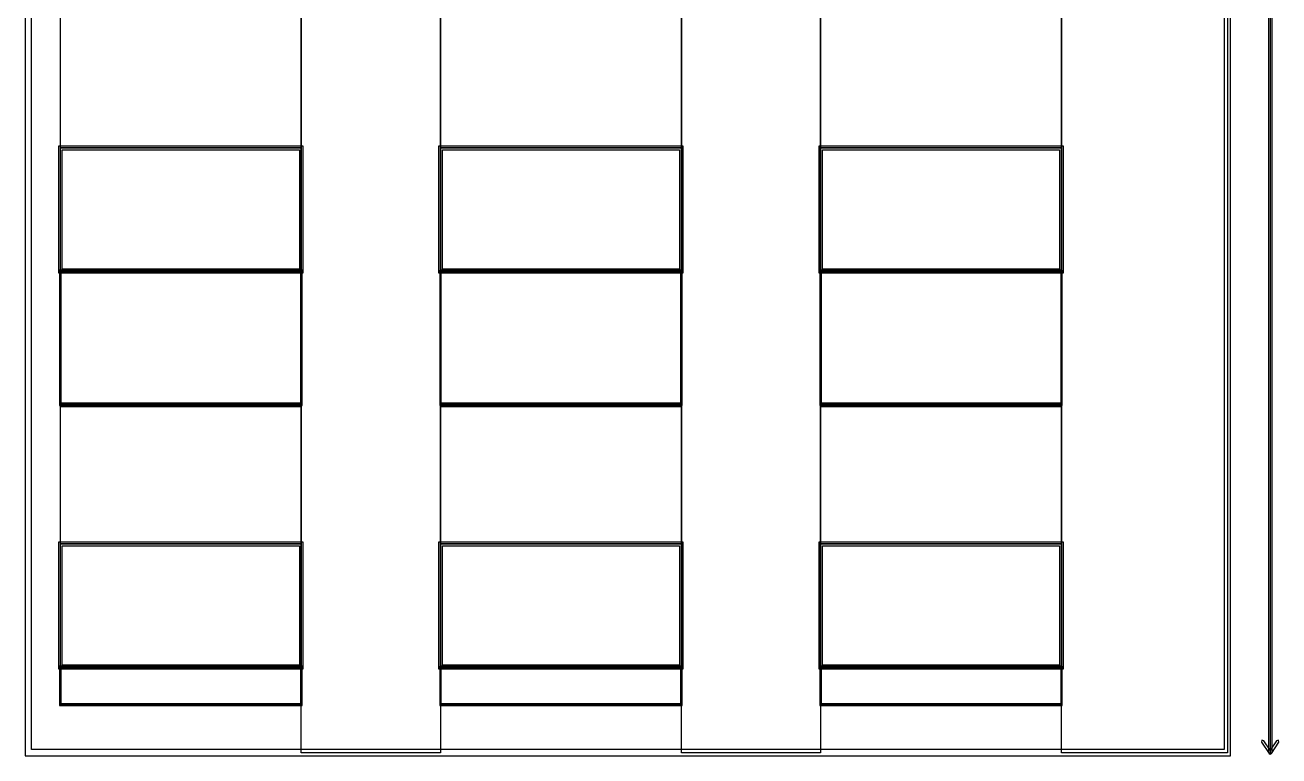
# Model space of a CAD drawing. Extents: x -1 to 182, y 89 to 480.
# Drawn here: x 4.6 to 66.6, y 190.1 to 226.2 of the extents above; entities that cross this region are included whole.
import ezdxf

# ---------------------------------------------------------------- set-up
doc = ezdxf.new("R2010")
doc.units = 0
doc.header["$MEASUREMENT"] = 0
doc.layers.add('Layer 1', color=7, linetype='Continuous')

msp = doc.modelspace()

# ---------------------------------------------------------------- linework, layer by layer
at = {"layer": 'Layer 1', "color": 7}
for points in [[(4.603848, 309.721697), (4.603848, 190.077473), (64.187733, 190.077473), (64.187733, 309.721697), (4.603848, 309.721697)], [(4.92114, 309.404403), (63.870439, 309.404403), (63.870439, 190.394761), (4.92114, 190.394761), (4.92114, 309.404403)], [(66.053249, 309.56305), (66.053249, 190.236117), (66.238251, 190.236117), (66.238251, 309.56305), (66.053249, 309.56305)], [(6.349992, 220.133996), (18.256227, 220.133996), (18.256227, 214.048587), (6.349992, 214.048587), (6.349992, 220.133996)], [(6.442493, 220.041495), (18.163726, 220.041495), (18.163726, 214.141085), (6.442493, 214.141085), (6.442493, 220.041495)], [(25.135385, 220.133996), (37.04162, 220.133996), (37.04162, 214.048587), (25.135385, 214.048587), (25.135385, 220.133996)], [(25.227886, 220.041495), (36.949119, 220.041495), (36.949119, 214.141085), (25.227886, 214.141085), (25.227886, 220.041495)], [(6.349992, 214.048587), (18.256227, 214.048587), (18.256227, 207.434012), (6.349992, 207.434012), (6.349992, 214.048587)], [(6.389783, 214.008794), (18.216436, 214.008794), (18.216436, 207.473805), (6.389783, 207.473805), (6.389783, 214.008794)], [(25.135385, 214.048587), (37.04162, 214.048587), (37.04162, 207.434012), (25.135385, 207.434012), (25.135385, 214.048587)], [(25.175176, 214.008794), (37.001829, 214.008794), (37.001829, 207.473805), (25.175176, 207.473805), (25.175176, 214.008794)], [(6.349992, 200.554854), (18.256227, 200.554854), (18.256227, 194.469445), (6.349992, 194.469445), (6.349992, 200.554854)], [(6.442493, 200.462356), (18.163726, 200.462356), (18.163726, 194.561943), (6.442493, 194.561943), (6.442493, 200.462356)], [(25.135385, 200.554854), (37.04162, 200.554854), (37.04162, 194.469445), (25.135385, 194.469445), (25.135385, 200.554854)], [(25.227886, 200.462356), (36.949119, 200.462356), (36.949119, 194.561943), (25.227886, 194.561943), (25.227886, 200.462356)], [(6.349992, 194.469445), (18.256227, 194.469445), (18.256227, 192.617364), (6.349992, 192.617364), (6.349992, 194.469445)], [(6.389783, 194.429652), (18.216436, 194.429652), (18.216436, 192.657157), (6.389783, 192.657157), (6.389783, 194.429652)], [(25.135385, 194.469445), (37.04162, 194.469445), (37.04162, 192.617364), (25.135385, 192.617364), (25.135385, 194.469445)], [(25.175176, 194.429652), (37.001829, 194.429652), (37.001829, 192.657157), (25.175176, 192.657157), (25.175176, 194.429652)]]:
    msp.add_lwpolyline(points, close=True, dxfattribs=at)
for points in [[(18.256227, 309.56305), (25.135385, 309.56305), (25.135385, 190.236117), (18.256227, 190.236117), (18.256227, 309.56305)], [(37.04162, 309.56305), (43.920778, 309.56305), (43.920778, 190.236117), (37.04162, 190.236117), (37.04162, 309.56305)], [(55.827013, 309.56305), (64.029086, 309.56305), (64.029086, 190.236117), (55.827013, 190.236117), (55.827013, 309.56305)], [(66.14575, 309.56305), (66.14575, 190.236117)], [(6.349992, 227.013154), (18.256227, 227.013154), (18.256227, 220.133996), (6.349992, 220.133996), (6.349992, 227.013154)], [(25.135385, 227.013154), (37.04162, 227.013154), (37.04162, 220.133996), (25.135385, 220.133996), (25.135385, 227.013154)], [(43.920778, 227.013154), (55.827013, 227.013154), (55.827013, 220.133996), (43.920778, 220.133996), (43.920778, 227.013154)], [(6.257491, 220.226497), (6.257491, 213.956089), (18.348728, 213.956089), (18.348728, 220.226497), (6.257491, 220.226497)], [(25.042884, 220.226497), (25.042884, 213.956089), (37.134121, 213.956089), (37.134121, 220.226497), (25.042884, 220.226497)], [(43.828277, 220.226497), (43.828277, 213.956089), (55.919514, 213.956089), (55.919514, 220.226497), (43.828277, 220.226497)], [(43.920778, 220.133996), (55.827013, 220.133996), (55.827013, 214.048587), (43.920778, 214.048587), (43.920778, 220.133996)], [(44.013279, 220.041495), (55.734512, 220.041495), (55.734512, 214.141085), (44.013279, 214.141085), (44.013279, 220.041495)], [(6.310201, 214.08838), (6.310201, 207.394219), (18.296018, 207.394219), (18.296018, 214.08838), (6.310201, 214.08838)], [(25.095594, 214.08838), (25.095594, 207.394219), (37.081411, 207.394219), (37.081411, 214.08838), (25.095594, 214.08838)], [(43.880987, 214.08838), (43.880987, 207.394219), (55.866804, 207.394219), (55.866804, 214.08838), (43.880987, 214.08838)], [(43.920778, 214.048587), (55.827013, 214.048587), (55.827013, 207.434012), (43.920778, 207.434012), (43.920778, 214.048587)], [(43.960569, 214.008794), (55.787222, 214.008794), (55.787222, 207.473805), (43.960569, 207.473805), (43.960569, 214.008794)], [(6.349992, 207.513599), (6.349992, 207.354425), (18.256227, 207.354425), (18.256227, 207.513599), (6.349992, 207.513599)], [(6.349992, 207.434012), (18.256227, 207.434012), (18.256227, 200.554854), (6.349992, 200.554854), (6.349992, 207.434012)], [(6.349992, 207.434012), (18.256227, 207.434012)], [(25.135385, 207.513599), (25.135385, 207.354425), (37.04162, 207.354425), (37.04162, 207.513599), (25.135385, 207.513599)], [(25.135385, 207.434012), (37.04162, 207.434012), (37.04162, 200.554854), (25.135385, 200.554854), (25.135385, 207.434012)], [(25.135385, 207.434012), (37.04162, 207.434012)], [(43.920778, 207.513599), (43.920778, 207.354425), (55.827013, 207.354425), (55.827013, 207.513599), (43.920778, 207.513599)], [(43.920778, 207.434012), (55.827013, 207.434012), (55.827013, 200.554854), (43.920778, 200.554854), (43.920778, 207.434012)], [(43.920778, 207.434012), (55.827013, 207.434012)], [(6.257491, 200.647352), (6.257491, 194.376947), (18.348728, 194.376947), (18.348728, 200.647352), (6.257491, 200.647352)], [(25.042884, 200.647352), (25.042884, 194.376947), (37.134121, 194.376947), (37.134121, 200.647352), (25.042884, 200.647352)], [(43.828277, 200.647352), (43.828277, 194.376947), (55.919514, 194.376947), (55.919514, 200.647352), (43.828277, 200.647352)], [(43.920778, 200.554854), (55.827013, 200.554854), (55.827013, 194.469445), (43.920778, 194.469445), (43.920778, 200.554854)], [(44.013279, 200.462356), (55.734512, 200.462356), (55.734512, 194.561943), (44.013279, 194.561943), (44.013279, 200.462356)], [(6.310201, 194.509238), (6.310201, 192.577571), (18.296018, 192.577571), (18.296018, 194.509238), (6.310201, 194.509238)], [(25.095594, 194.509238), (25.095594, 192.577571), (37.081411, 192.577571), (37.081411, 194.509238), (25.095594, 194.509238)], [(43.880987, 194.509238), (43.880987, 192.577571), (55.866804, 192.577571), (55.866804, 194.509238), (43.880987, 194.509238)], [(43.920778, 194.469445), (55.827013, 194.469445), (55.827013, 192.617364), (43.920778, 192.617364), (43.920778, 194.469445)], [(43.960569, 194.429652), (55.787222, 194.429652), (55.787222, 192.657157), (43.960569, 192.657157), (43.960569, 194.429652)], [(65.73699, 190.849526), (65.717358, 190.753403), (66.087878, 190.197356), (66.145755, 190.1663), (66.203633, 190.197356), (66.574152, 190.753403), (66.55452, 190.849526), (66.458402, 190.830476), (66.145761, 190.361767), (65.833119, 190.830476), (65.737001, 190.849526), (65.73699, 190.849526)]]:
    msp.add_lwpolyline(points, dxfattribs=at)

doc.saveas('drawing.dxf')
